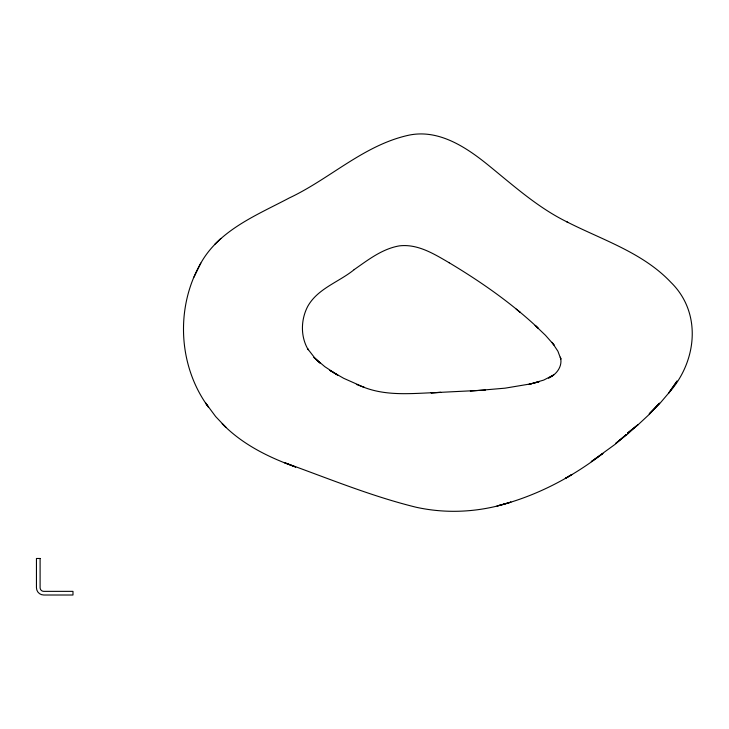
<?xml version="1.0" encoding="UTF-8"?>
<svg xmlns="http://www.w3.org/2000/svg" width="729" height="729" viewBox="0 0 729 729"><rect width="100%" height="100%" fill="white"/><g stroke="black" fill="none" stroke-linecap="round" stroke-linejoin="round"><path stroke-width="1.09" d="M567.791 222.29C537.756 207.747 512.943 185.102 487.236 164.307C465.011 146.401 437.3 128.422 407.383 135.512C363.188 145.709 329.59 179.024 289.313 197.942C257.018 215.073 219.037 229.981 200.521 263.679C175.261 307.866 178.259 366.286 208.549 407.256L205.642 403.037L215.656 416.56L225.99 427.44L222.19 423.677C242.301 444.408 268.791 457.42 295.692 467.034L284.766 462.769C328.214 478.388 371.189 496.212 416.113 507.238C447.469 514.164 480.502 512.123 510.965 502.108L497.023 505.972L503.994 504.186M200.803 263.087L193.96 277.193M220.832 238.456L214.782 244.297M354.412 269.448C339.14 282.032 317.817 288.32 307.72 306.399C300.758 319.758 300.403 336.643 308.221 349.729L307.693 348.845L315.046 358.294L320.004 363.051L313.935 357.429L324.879 366.714L337.855 375.244L329.918 370.414L343.724 378.324L364.044 387.336L356.399 384.42M354.139 269.639C368.054 259.934 382.087 248.89 399.237 245.892C417.58 243.623 434.101 253.947 449.274 262.804M503.921 504.195C539.897 494.153 573.422 476.183 602.919 453.42L591.255 461.657L615.331 444.161L626.311 434.52L615.896 443.268L627.341 434.284L637.975 424.706L627.505 433.108L638.577 424.314L649.466 414.19L659.472 403.146L649.184 413.908L659.608 403.738L668.93 392.785L677.104 381.003L668.457 393.286C696.833 362.113 702.428 313.142 670.908 282.342C642.714 252.48 602.181 239.914 566.469 221.643M532.999 383.39L539.141 381.695L528.99 384.347L543.706 380.091L553.685 374.952L548.545 378.05C556.555 374.66 562.97 366.113 560.373 357.155L560.847 359.133L557.922 351.25L552.017 342.311L554.022 344.981L545.474 335.313L535.141 325.407L538.048 328.068C511.065 302.745 480.621 281.613 448.946 262.604M531.651 383.718L505.042 388.174L470.342 391.145M485.441 390.088L431.012 392.822L440.881 392.421C415.056 393.031 388.12 396.886 363.397 387.09L364.044 387.336M516.168 309.069L520.023 312.258L519.021 311.42M571.901 474.524L565.431 478.342L571.901 474.524M40.104 558.478L36.45 558.478L36.45 587.702A7.308 7.308 0 0 0 43.758 595.01L72.982 595.01L72.982 591.356L43.758 591.356A3.654 3.654 0 0 1 40.104 587.702L40.104 558.478"/></g></svg>
